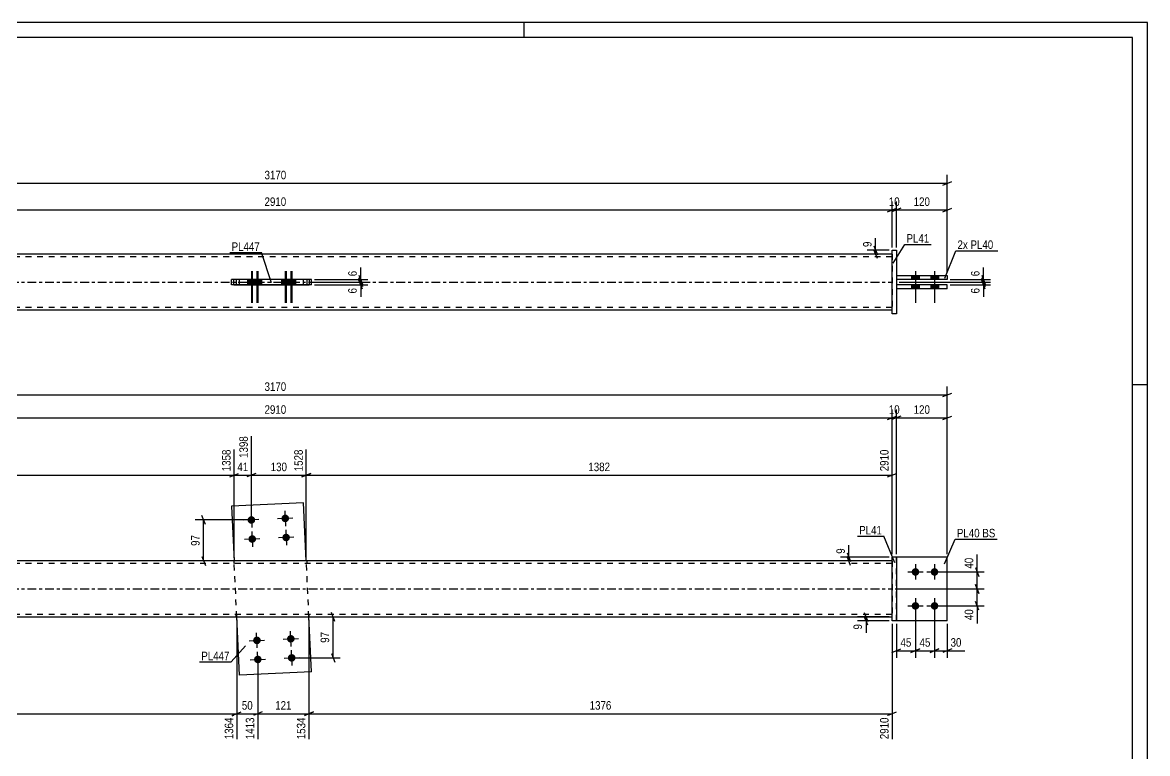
# Model space of a CAD drawing. Header units: millimetres. Extents: x 0 to 594, y 0 to 420.
# Drawn here: x 214.9 to 594, y 173.8 to 420 of the extents above; entities that cross this region are included whole.
import ezdxf

# ---------------------------------------------------------------- set-up
doc = ezdxf.new("R2010")
doc.units = ezdxf.units.MM
doc.linetypes.add('DXK_LINE_DOT2', pattern=[3.9198, 1.9599, -1.9599])
doc.linetypes.add('DXK_LINE_DOT3', pattern=[5.9187, 2.979, -0.9799, 0.9799, -0.9799])
doc.styles.add('Arial Narrow', font='ARIALN.TTF', dxfattribs={"height": 0.2})

# ---------------------------------------------------------------- blocks, each defined once
blk = doc.blocks.new('Unknown-582682602-1128')
at = {"color": 5, "linetype": 'Continuous'}
for p, q in [((594, 420), (0, 420)), ((384, 415), (384, 420)), ((594, 0), (594, 420)), ((589, 415), (5, 415)), ((589, 5), (589, 415)), ((594, 298), (589, 298))]:
    blk.add_line(p, q, dxfattribs=at)
blk = doc.blocks.new('Bolt-582682602-1978 - 1949')
at = {"linetype": 'Continuous'}
for points in [[(515.8, 236.25, -1), (515.8, 233.68, -1)], [(522.23, 236.25, -1), (522.23, 233.68, -1)], [(515.8, 224.82, -1), (515.8, 222.25, -1)], [(522.23, 224.82, -1), (522.23, 222.25, -1)]]:
    blk.add_hatch(color=1, dxfattribs=at).paths.add_polyline_path(points)
at = {"color": 1, "linetype": 'Continuous'}
for p, q in [((515.8, 237.54), (515.8, 232.39)), ((522.23, 237.54), (522.23, 232.39)), ((513.23, 234.96), (518.37, 234.96)), ((519.66, 234.96), (524.8, 234.96)), ((515.8, 226.11), (515.8, 220.96)), ((522.23, 226.11), (522.23, 220.96)), ((513.23, 223.54), (518.37, 223.54)), ((519.66, 223.54), (524.8, 223.54))]:
    blk.add_line(p, q, dxfattribs=at)
blk = doc.blocks.new('Part-582682602-1956 - 1949')
at = {"color": 7, "linetype": 'DXK_LINE_DOT2'}
for p, q in [((526.52, 239.96), (509.37, 239.96)), ((509.37, 218.54), (509.37, 239.96)), ((526.52, 218.54), (526.52, 239.96)), ((526.52, 218.54), (509.37, 218.54))]:
    blk.add_line(p, q, dxfattribs=at)
blk = doc.blocks.new('Part-582682602-1957 - 1949')
at = {"color": 2, "linetype": 'Continuous'}
for p, q in [((509.37, 239.96), (507.94, 239.96)), ((507.94, 218.54), (507.94, 239.96)), ((509.37, 239.96), (509.37, 218.54)), ((509.37, 218.54), (507.94, 218.54))]:
    blk.add_line(p, q, dxfattribs=at)
blk = doc.blocks.new('Part-582682602-1977 - 1949')
at = {"color": 2, "linetype": 'Continuous'}
for p, q in [((309.63, 258.29), (285.37, 257.17)), ((310.54, 238.68), (309.63, 258.29)), ((285.37, 257.17), (286.22, 238.68)), ((288, 200.21), (287.09, 219.82)), ((312.26, 201.33), (311.41, 219.82)), ((312.26, 201.33), (288, 200.21))]:
    blk.add_line(p, q, dxfattribs=at)
at = {"color": 7, "linetype": 'DXK_LINE_DOT2'}
for p, q in [((287.09, 219.82), (286.22, 238.68)), ((311.41, 219.82), (310.54, 238.68))]:
    blk.add_line(p, q, dxfattribs=at)
blk = doc.blocks.new('Bolt-582682602-1980 - 1949')
at = {"linetype": 'Continuous'}
for points in [[(304.72, 253.06, -1), (302.15, 252.94, -1)], [(293.31, 252.53, -1), (290.74, 252.41, -1)], [(293.6, 246.11, -1), (291.03, 245.99, -1)], [(305.02, 246.63, -1), (302.45, 246.51, -1)]]:
    blk.add_hatch(color=1, dxfattribs=at).paths.add_polyline_path(points)
at = {"color": 1, "linetype": 'Continuous'}
for p, q in [((291.9, 255.04), (292.14, 249.9)), ((303.32, 255.56), (303.56, 250.43)), ((294.59, 252.59), (289.45, 252.35)), ((306.01, 253.11), (300.87, 252.88)), ((292.2, 248.62), (292.44, 243.48)), ((306.3, 246.69), (301.17, 246.46)), ((303.62, 249.14), (303.85, 244.01)), ((294.89, 246.17), (289.75, 245.93))]:
    blk.add_line(p, q, dxfattribs=at)
blk = doc.blocks.new('Bolt-582682602-1981 - 1949')
at = {"linetype": 'Continuous'}
for points in [[(292.61, 211.87, -1), (295.18, 211.98, -1)], [(304.03, 212.39, -1), (306.6, 212.51, -1)], [(292.91, 205.44, -1), (295.48, 205.56, -1)], [(304.32, 205.97, -1), (306.89, 206.09, -1)]]:
    blk.add_hatch(color=1, dxfattribs=at).paths.add_polyline_path(points)
at = {"color": 1, "linetype": 'Continuous'}
for p, q in [((294.01, 209.36), (293.78, 214.49)), ((302.74, 212.33), (307.88, 212.57)), ((305.43, 209.88), (305.19, 215.02)), ((291.33, 211.81), (296.46, 212.04)), ((305.73, 203.46), (305.49, 208.6)), ((291.62, 205.38), (296.76, 205.62)), ((294.31, 202.93), (294.07, 208.07)), ((303.04, 205.91), (308.18, 206.15))]:
    blk.add_line(p, q, dxfattribs=at)
blk = doc.blocks.new('Part-582682602-1992 - 1949')
at = {"color": 2, "linetype": 'Continuous'}
for p, q in [((526.52, 239.96), (509.37, 239.96)), ((526.52, 218.54), (526.52, 239.96)), ((526.52, 218.54), (509.37, 218.54))]:
    blk.add_line(p, q, dxfattribs=at)
at = {"color": 7, "linetype": 'DXK_LINE_DOT2'}
blk.add_line((509.37, 218.54), (509.37, 239.96), dxfattribs=at)
blk = doc.blocks.new('Part-582682602-1997 - 1949')
at = {"color": 2, "linetype": 'Continuous'}
for p, q in [((507.94, 238.68), (92.28, 238.68)), ((92.28, 219.82), (507.94, 219.82))]:
    blk.add_line(p, q, dxfattribs=at)
at = {"color": 7, "linetype": 'DXK_LINE_DOT2'}
for p, q in [((507.94, 237.82), (92.28, 237.82)), ((286.08, 238.68), (286.08, 237.82)), ((310.72, 238.68), (310.72, 237.82)), ((507.94, 238.68), (507.94, 219.82)), ((507.94, 220.68), (92.28, 220.68)), ((286.91, 219.82), (286.91, 220.68)), ((311.55, 219.82), (311.55, 220.68))]:
    blk.add_line(p, q, dxfattribs=at)
at = {"color": 7, "linetype": 'DXK_LINE_DOT3'}
blk.add_line((92.28, 229.25), (507.94, 229.25), dxfattribs=at)
blk = doc.blocks.new('Bolt-582682602-2431 - 2424')
at = {"linetype": 'Continuous'}
for points in [[(517.09, 334.85), (514.52, 334.85), (514.52, 333.42), (517.09, 333.42)], [(517.09, 334.85), (514.52, 334.85), (514.52, 333.42), (517.09, 333.42)], [(523.52, 334.85), (520.94, 334.85), (520.94, 333.42), (523.52, 333.42)], [(523.52, 334.85), (520.94, 334.85), (520.94, 333.42), (523.52, 333.42)], [(517.09, 331.71), (514.52, 331.71), (514.52, 330.28), (517.09, 330.28)], [(517.09, 331.71), (514.52, 331.71), (514.52, 330.28), (517.09, 330.28)], [(523.52, 331.71), (520.94, 331.71), (520.94, 330.28), (523.52, 330.28)], [(523.52, 331.71), (520.94, 331.71), (520.94, 330.28), (523.52, 330.28)]]:
    blk.add_hatch(color=1, dxfattribs=at).paths.add_polyline_path(points)
at = {"color": 1, "linetype": 'Continuous'}
for p, q in [((514.52, 334.85), (514.52, 333.42)), ((514.52, 334.85), (514.52, 333.42)), ((515.8, 336.28), (515.8, 325.56)), ((515.8, 336.28), (515.8, 325.56)), ((517.09, 334.85), (517.09, 333.42)), ((517.09, 334.85), (517.09, 333.42)), ((520.94, 334.85), (520.94, 333.42)), ((520.94, 334.85), (520.94, 333.42)), ((522.23, 336.28), (522.23, 325.56)), ((522.23, 336.28), (522.23, 325.56)), ((523.52, 334.85), (523.52, 333.42)), ((523.52, 334.85), (523.52, 333.42)), ((514.52, 331.71), (514.52, 330.28)), ((514.52, 331.71), (514.52, 330.28)), ((517.09, 331.71), (517.09, 330.28)), ((517.09, 331.71), (517.09, 330.28)), ((520.94, 331.71), (520.94, 330.28)), ((520.94, 331.71), (520.94, 330.28)), ((523.52, 331.71), (523.52, 330.28)), ((523.52, 331.71), (523.52, 330.28))]:
    blk.add_line(p, q, dxfattribs=at)
blk = doc.blocks.new('Part-582682602-2437 - 2424')
at = {"color": 2, "linetype": 'Continuous'}
for p, q in [((285.37, 331.71), (285.37, 333.42)), ((310.72, 333.42), (285.37, 333.42)), ((310.72, 331.71), (285.37, 331.71)), ((309.63, 331.71), (309.63, 333.42))]:
    blk.add_line(p, q, dxfattribs=at)
at = {"color": 7, "linetype": 'DXK_LINE_DOT2'}
for p, q in [((288, 331.71), (288, 333.42)), ((312.26, 333.42), (310.72, 333.42)), ((312.26, 331.71), (310.72, 331.71)), ((312.26, 331.71), (312.26, 333.42))]:
    blk.add_line(p, q, dxfattribs=at)
blk = doc.blocks.new('Part-582682602-2452 - 2424')
at = {"color": 2, "linetype": 'Continuous'}
for p, q in [((509.37, 334.85), (526.52, 334.85)), ((509.37, 334.85), (509.37, 333.42)), ((526.52, 334.85), (526.52, 333.42)), ((526.52, 333.42), (509.37, 333.42))]:
    blk.add_line(p, q, dxfattribs=at)
blk = doc.blocks.new('Part-582682602-2457 - 2424')
at = {"color": 2, "linetype": 'Continuous'}
for p, q in [((526.52, 331.71), (509.37, 331.71)), ((509.37, 331.71), (509.37, 330.28)), ((526.52, 330.28), (509.37, 330.28)), ((526.52, 330.28), (526.52, 331.71))]:
    blk.add_line(p, q, dxfattribs=at)
blk = doc.blocks.new('Part-582682602-2462 - 2424')
at = {"color": 2, "linetype": 'Continuous'}
for p, q in [((507.94, 341.99), (92.28, 341.99)), ((286.08, 333.42), (286.08, 333.56)), ((286.08, 333.56), (310.72, 333.56)), ((286.08, 331.56), (286.08, 331.71)), ((310.72, 331.56), (286.08, 331.56)), ((286.91, 333.56), (286.91, 333.42)), ((286.91, 331.56), (286.91, 331.71)), ((310.72, 333.56), (310.72, 331.56)), ((507.94, 323.13), (92.28, 323.13))]:
    blk.add_line(p, q, dxfattribs=at)
at = {"color": 7, "linetype": 'DXK_LINE_DOT2'}
for p, q in [((507.94, 341.99), (507.94, 323.13)), ((507.94, 341.13), (92.28, 341.13)), ((286.08, 331.56), (286.08, 333.42)), ((286.91, 333.42), (286.91, 331.56)), ((310.72, 333.56), (311.55, 333.56)), ((311.55, 331.56), (310.72, 331.56)), ((311.55, 333.56), (311.55, 331.56)), ((507.94, 323.99), (92.28, 323.99))]:
    blk.add_line(p, q, dxfattribs=at)
at = {"color": 7, "linetype": 'DXK_LINE_DOT3'}
blk.add_line((92.28, 332.56), (507.94, 332.56), dxfattribs=at)
blk = doc.blocks.new('Bolt-582682602-2468 - 2424')
at = {"linetype": 'Continuous'}
for points in [[(293.31, 333.42), (290.74, 333.42), (290.74, 331.71), (293.31, 331.71)], [(293.6, 333.42), (291.03, 333.42), (291.03, 331.71), (293.6, 331.71)], [(304.72, 333.42), (302.15, 333.42), (302.15, 331.71), (304.72, 331.71)], [(305.02, 333.42), (302.45, 333.42), (302.45, 331.71), (305.02, 331.71)]]:
    blk.add_hatch(color=1, dxfattribs=at).paths.add_polyline_path(points)
at = {"color": 1, "linetype": 'Continuous'}
for p, q in [((292.02, 336.28), (292.02, 325.56)), ((292.32, 336.28), (292.32, 325.56)), ((303.44, 336.28), (303.44, 325.56)), ((303.74, 336.28), (303.74, 325.56)), ((290.74, 333.42), (290.74, 331.71)), ((291.03, 333.42), (291.03, 331.71)), ((293.31, 333.42), (293.31, 331.71)), ((293.6, 333.42), (293.6, 331.71)), ((302.15, 333.42), (302.15, 331.71)), ((302.45, 333.42), (302.45, 331.71)), ((304.72, 333.42), (304.72, 331.71)), ((305.02, 333.42), (305.02, 331.71))]:
    blk.add_line(p, q, dxfattribs=at)
blk = doc.blocks.new('Bolt-582682602-2469 - 2424')
at = {"linetype": 'Continuous'}
for points in [[(292.61, 331.71), (295.18, 331.71), (295.18, 333.42), (292.61, 333.42)], [(292.91, 331.71), (295.48, 331.71), (295.48, 333.42), (292.91, 333.42)], [(304.03, 331.71), (306.6, 331.71), (306.6, 333.42), (304.03, 333.42)], [(304.32, 331.71), (306.89, 331.71), (306.89, 333.42), (304.32, 333.42)]]:
    blk.add_hatch(color=1, dxfattribs=at).paths.add_polyline_path(points)
at = {"color": 1, "linetype": 'Continuous'}
for p, q in [((293.89, 336.28), (293.89, 325.56)), ((294.19, 336.28), (294.19, 325.56)), ((305.31, 336.28), (305.31, 325.56)), ((305.61, 336.28), (305.61, 325.56)), ((292.61, 333.42), (292.61, 331.71)), ((292.91, 333.42), (292.91, 331.71)), ((295.18, 333.42), (295.18, 331.71)), ((295.48, 333.42), (295.48, 331.71)), ((304.03, 333.42), (304.03, 331.71)), ((304.32, 333.42), (304.32, 331.71)), ((306.6, 333.42), (306.6, 331.71)), ((306.89, 333.42), (306.89, 331.71))]:
    blk.add_line(p, q, dxfattribs=at)
blk = doc.blocks.new('Part-582682602-2475 - 2424')
at = {"color": 2, "linetype": 'Continuous'}
for p, q in [((507.94, 321.85), (507.94, 343.28)), ((507.94, 343.28), (509.37, 343.28)), ((509.37, 343.28), (509.37, 321.85)), ((509.37, 321.85), (507.94, 321.85))]:
    blk.add_line(p, q, dxfattribs=at)
blk = doc.blocks.new('StraightDimension-582682602-2144 - 1949')
at = {"color": 7, "linetype": 'Continuous'}
for p, q in [((320.17, 218.32), (318.97, 221.32)), ((312.41, 219.82), (321.97, 219.82)), ((319.57, 206.03), (319.57, 219.82)), ((306.61, 206.03), (321.97, 206.03)), ((318.97, 207.53), (320.17, 204.53))]:
    blk.add_line(p, q, dxfattribs=at)
at = {"color": 0}
blk.add_wipeout([(318.82, 215.35), (314.62, 215.35), (314.62, 210.5), (318.82, 210.5)], dxfattribs=at)
at = {"color": 3, "style": 'Arial Narrow'}
blk.add_text('97', height=2.863, rotation=90.0002, dxfattribs=at).set_placement((318.22, 211.1))
blk = doc.blocks.new('StraightDimension-582682602-2021 - 1949')
at = {"color": 7, "linetype": 'Continuous'}
for p, q in [((507.94, 240.96), (507.94, 289.73)), ((509.37, 240.96), (509.37, 289.73)), ((506.44, 286.28), (509.44, 287.48)), ((510.87, 287.48), (507.87, 286.28)), ((507.94, 286.88), (509.37, 286.88))]:
    blk.add_line(p, q, dxfattribs=at)
at = {"color": 0}
blk.add_wipeout([(511.09, 287.63), (511.09, 291.83), (506.23, 291.83), (506.23, 287.63)], dxfattribs=at)
at = {"color": 3, "style": 'Arial Narrow'}
blk.add_text('10', height=2.863, dxfattribs=at).set_placement((506.83, 288.23))
blk = doc.blocks.new('StraightDimension-582682602-2094 - 1949')
at = {"color": 7, "linetype": 'Continuous'}
for p, q in [((291.02, 252.47), (273.09, 252.47)), ((276.54, 250.97), (275.34, 253.97)), ((275.94, 238.68), (275.94, 252.47)), ((275.34, 240.18), (276.54, 237.18)), ((285.22, 238.68), (273.09, 238.68))]:
    blk.add_line(p, q, dxfattribs=at)
at = {"color": 0}
blk.add_wipeout([(275.19, 248), (270.99, 248), (270.99, 243.15), (275.19, 243.15)], dxfattribs=at)
at = {"color": 3, "style": 'Arial Narrow'}
blk.add_text('97', height=2.863, rotation=90.0002, dxfattribs=at).set_placement((274.59, 243.75))
blk = doc.blocks.new('StraightDimension-582682602-2181 - 1949')
at = {"color": 7, "linetype": 'Continuous'}
for p, q in [((522.23, 222.54), (522.23, 206.05)), ((526.52, 217.54), (526.52, 206.05)), ((520.73, 207.85), (523.73, 209.05)), ((528.02, 209.05), (525.02, 207.85)), ((522.23, 208.45), (526.52, 208.45))]:
    blk.add_line(p, q, dxfattribs=at)
at = {"color": 0}
blk.add_wipeout([(531.9, 209.2), (531.9, 213.4), (527.04, 213.4), (527.04, 209.2)], dxfattribs=at)
at = {"color": 7, "linetype": 'Continuous'}
blk.add_line((526.52, 208.45), (532.42, 208.45), dxfattribs=at)
blk.add_line((526.52, 208.45), (532.42, 208.45), dxfattribs=at)
at = {"color": 3, "style": 'Arial Narrow'}
blk.add_text('30', height=2.863, dxfattribs=at).set_placement((527.64, 209.8))
blk = doc.blocks.new('StraightDimension-582682602-2130 - 1949')
at = {"color": 7, "linetype": 'Continuous'}
for p, q in [((536.01, 236.46), (537.21, 233.46)), ((523.23, 234.96), (539.01, 234.96)), ((536.61, 229.25), (536.61, 234.96)), ((508.94, 229.25), (539.01, 229.25)), ((537.21, 227.75), (536.01, 230.75))]:
    blk.add_line(p, q, dxfattribs=at)
at = {"color": 0}
blk.add_wipeout([(535.86, 240.35), (531.66, 240.35), (531.66, 235.49), (535.86, 235.49)], dxfattribs=at)
at = {"color": 7, "linetype": 'Continuous'}
blk.add_line((536.61, 234.96), (536.61, 240.87), dxfattribs=at)
blk.add_line((536.61, 234.96), (536.61, 240.87), dxfattribs=at)
at = {"color": 3, "style": 'Arial Narrow'}
blk.add_text('40', height=2.863, rotation=90.0002, dxfattribs=at).set_placement((535.26, 236.09))
blk = doc.blocks.new('StraightDimension-582682602-2325 - 1949')
at = {"color": 7, "linetype": 'Continuous'}
for p, q in [((286.22, 239.68), (286.22, 276.18)), ((92.28, 239.68), (92.28, 270.7)), ((93.78, 268.17), (90.78, 266.97)), ((92.28, 267.57), (286.22, 267.57)), ((284.72, 266.97), (287.72, 268.17))]:
    blk.add_line(p, q, dxfattribs=at)
at = {"color": 0, "linetype": 'Continuous'}
for points in [[(285.62, 276.78), (281.42, 276.78), (281.42, 268.27), (285.62, 268.27)], [(91.68, 271.3), (87.48, 271.3), (87.48, 268.27), (91.68, 268.27)]]:
    blk.add_wipeout(points, dxfattribs=at)
at = {"color": 0}
blk.add_wipeout([(193.51, 268.32), (193.51, 272.52), (185, 272.52), (185, 268.32)], dxfattribs=at)
at = {"color": 3, "linetype": 'Continuous', "style": 'Arial Narrow'}
for s, height, p in [('1358', 2.863, (285.02, 268.87)), ('0', 2.86, (91.08, 268.87))]:
    blk.add_text(s, height=height, rotation=90.0002, dxfattribs=at).set_placement(p)
at = {"color": 3, "style": 'Arial Narrow'}
blk.add_text('1358', height=2.863, dxfattribs=at).set_placement((185.6, 268.92))
blk = doc.blocks.new('StraightDimension-582682602-1999 - 1949')
at = {"color": 7, "linetype": 'Continuous'}
for p, q in [((509.37, 240.96), (509.37, 289.73)), ((526.52, 240.96), (526.52, 289.73)), ((510.87, 287.48), (507.87, 286.28)), ((509.37, 286.88), (526.52, 286.88)), ((525.02, 286.28), (528.02, 287.48))]:
    blk.add_line(p, q, dxfattribs=at)
at = {"color": 0}
blk.add_wipeout([(521.29, 287.63), (521.29, 291.83), (514.6, 291.83), (514.6, 287.63)], dxfattribs=at)
at = {"color": 3, "style": 'Arial Narrow'}
blk.add_text('120', height=2.863, dxfattribs=at).set_placement((515.2, 288.23))
blk = doc.blocks.new('StraightDimension-582682602-2038 - 1949')
at = {"color": 7, "linetype": 'Continuous'}
for p, q in [((507.94, 240.96), (507.94, 289.73)), ((92.28, 286.88), (507.94, 286.88)), ((506.44, 286.28), (509.44, 287.48))]:
    blk.add_line(p, q, dxfattribs=at)
at = {"color": 0}
blk.add_wipeout([(304.37, 287.63), (304.37, 291.83), (295.86, 291.83), (295.86, 287.63)], dxfattribs=at)
at = {"color": 3, "style": 'Arial Narrow'}
blk.add_text('2910', height=2.863, dxfattribs=at).set_placement((296.46, 288.23))
blk = doc.blocks.new('StraightDimension-582682602-2087 - 1949')
at = {"color": 7, "linetype": 'Continuous'}
for p, q in [((506.94, 239.96), (490.52, 239.96)), ((492.77, 241.46), (493.97, 238.46)), ((493.97, 237.18), (492.77, 240.18)), ((493.37, 238.68), (493.37, 239.96)), ((506.94, 238.68), (490.52, 238.68))]:
    blk.add_line(p, q, dxfattribs=at)
at = {"color": 0}
blk.add_wipeout([(492.62, 243.52), (488.42, 243.52), (488.42, 240.49), (492.62, 240.49)], dxfattribs=at)
at = {"color": 7, "linetype": 'Continuous'}
blk.add_line((493.37, 239.96), (493.37, 244.04), dxfattribs=at)
blk.add_line((493.37, 239.96), (493.37, 244.04), dxfattribs=at)
at = {"color": 3, "style": 'Arial Narrow'}
blk.add_text('9', height=2.86, rotation=90.0002, dxfattribs=at).set_placement((492.02, 241.09))
blk = doc.blocks.new('StraightDimension-582682602-2115 - 1949')
at = {"color": 7, "linetype": 'Continuous'}
for p, q in [((508.94, 229.25), (539.01, 229.25)), ((536.01, 230.75), (537.21, 227.75)), ((536.61, 223.54), (536.61, 229.25)), ((537.21, 222.04), (536.01, 225.04)), ((523.23, 223.54), (539.01, 223.54))]:
    blk.add_line(p, q, dxfattribs=at)
at = {"color": 0}
blk.add_wipeout([(535.86, 223.01), (531.66, 223.01), (531.66, 218.15), (535.86, 218.15)], dxfattribs=at)
at = {"color": 7, "linetype": 'Continuous'}
blk.add_line((536.61, 223.54), (536.61, 217.63), dxfattribs=at)
blk.add_line((536.61, 223.54), (536.61, 217.63), dxfattribs=at)
at = {"color": 3, "style": 'Arial Narrow'}
blk.add_text('40', height=2.863, rotation=90.0002, dxfattribs=at).set_placement((535.26, 218.75))
blk = doc.blocks.new('StraightDimension-582682602-2283 - 1949')
at = {"color": 7, "linetype": 'Continuous'}
for p, q in [((92.28, 217.54), (92.28, 184.11)), ((287.09, 218.82), (287.09, 178.63)), ((93.78, 187.84), (90.78, 186.64)), ((92.28, 187.24), (287.09, 187.24)), ((285.59, 186.64), (288.59, 187.84))]:
    blk.add_line(p, q, dxfattribs=at)
at = {"color": 0}
blk.add_wipeout([(193.94, 187.99), (193.94, 192.19), (185.43, 192.19), (185.43, 187.99)], dxfattribs=at)
at = {"color": 0, "linetype": 'Continuous'}
for points in [[(91.68, 186.54), (87.48, 186.54), (87.48, 183.51), (91.68, 183.51)], [(286.49, 186.54), (282.29, 186.54), (282.29, 178.03), (286.49, 178.03)]]:
    blk.add_wipeout(points, dxfattribs=at)
at = {"color": 3, "style": 'Arial Narrow'}
blk.add_text('1364', height=2.863, dxfattribs=at).set_placement((186.03, 188.59))
at = {"color": 3, "linetype": 'Continuous', "style": 'Arial Narrow'}
for s, height, p in [('0', 2.86, (91.08, 184.11)), ('1364', 2.863, (285.89, 178.63))]:
    blk.add_text(s, height=height, rotation=90.0002, dxfattribs=at).set_placement(p)
blk = doc.blocks.new('StraightDimension-582682602-2155 - 1949')
at = {"color": 7, "linetype": 'Continuous'}
for p, q in [((515.8, 222.54), (515.8, 206.05)), ((509.37, 217.54), (509.37, 206.05)), ((507.87, 207.85), (510.87, 209.05)), ((517.3, 209.05), (514.3, 207.85)), ((509.37, 208.45), (515.8, 208.45))]:
    blk.add_line(p, q, dxfattribs=at)
at = {"color": 0}
blk.add_wipeout([(515.01, 209.2), (515.01, 213.4), (510.16, 213.4), (510.16, 209.2)], dxfattribs=at)
at = {"color": 3, "style": 'Arial Narrow'}
blk.add_text('45', height=2.863, dxfattribs=at).set_placement((510.76, 209.8))
blk = doc.blocks.new('StraightDimension-582682602-2171 - 1949')
at = {"color": 7, "linetype": 'Continuous'}
for p, q in [((515.8, 222.54), (515.8, 206.05)), ((522.23, 222.54), (522.23, 206.05)), ((514.3, 207.85), (517.3, 209.05)), ((523.73, 209.05), (520.73, 207.85)), ((515.8, 208.45), (522.23, 208.45))]:
    blk.add_line(p, q, dxfattribs=at)
at = {"color": 0}
blk.add_wipeout([(521.44, 209.2), (521.44, 213.4), (516.59, 213.4), (516.59, 209.2)], dxfattribs=at)
at = {"color": 3, "style": 'Arial Narrow'}
blk.add_text('45', height=2.863, dxfattribs=at).set_placement((517.19, 209.8))
blk = doc.blocks.new('StraightDimension-582682602-2259 - 1949')
at = {"color": 7, "linetype": 'Continuous'}
for p, q in [((311.41, 218.82), (311.41, 178.63)), ((294.19, 204.5), (294.19, 178.63)), ((295.69, 187.84), (292.69, 186.64)), ((294.19, 187.24), (311.41, 187.24)), ((309.91, 186.64), (312.91, 187.84))]:
    blk.add_line(p, q, dxfattribs=at)
at = {"color": 0}
blk.add_wipeout([(306.14, 187.99), (306.14, 192.19), (299.46, 192.19), (299.46, 187.99)], dxfattribs=at)
at = {"color": 3, "style": 'Arial Narrow'}
blk.add_text('121', height=2.863, dxfattribs=at).set_placement((300.06, 188.59))
at = {"color": 0, "linetype": 'Continuous'}
blk.add_wipeout([(310.81, 186.54), (306.61, 186.54), (306.61, 178.03), (310.81, 178.03)], dxfattribs=at)
at = {"color": 3, "linetype": 'Continuous', "style": 'Arial Narrow'}
blk.add_text('1534', height=2.863, rotation=90.0002, dxfattribs=at).set_placement((310.21, 178.63))
blk = doc.blocks.new('StraightDimension-582682602-2195 - 1949')
at = {"color": 7, "linetype": 'Continuous'}
for p, q in [((498.54, 221.32), (499.74, 218.32)), ((499.74, 217.04), (498.54, 220.04)), ((506.94, 219.82), (496.29, 219.82)), ((506.94, 218.54), (496.29, 218.54)), ((499.14, 218.54), (499.14, 219.82))]:
    blk.add_line(p, q, dxfattribs=at)
at = {"color": 0}
blk.add_wipeout([(498.39, 218.01), (494.19, 218.01), (494.19, 214.98), (498.39, 214.98)], dxfattribs=at)
at = {"color": 7, "linetype": 'Continuous'}
blk.add_line((499.14, 218.54), (499.14, 214.46), dxfattribs=at)
blk.add_line((499.14, 218.54), (499.14, 214.46), dxfattribs=at)
at = {"color": 3, "style": 'Arial Narrow'}
blk.add_text('9', height=2.86, rotation=90.0002, dxfattribs=at).set_placement((497.79, 215.58))
blk = doc.blocks.new('StraightDimension-582682602-2249 - 1949')
at = {"color": 7, "linetype": 'Continuous'}
for p, q in [((311.41, 218.82), (311.41, 178.63)), ((507.94, 217.54), (507.94, 178.63)), ((312.91, 187.84), (309.91, 186.64)), ((311.41, 187.24), (507.94, 187.24)), ((506.44, 186.64), (509.44, 187.84))]:
    blk.add_line(p, q, dxfattribs=at)
at = {"color": 0}
blk.add_wipeout([(413.93, 187.99), (413.93, 192.19), (405.42, 192.19), (405.42, 187.99)], dxfattribs=at)
at = {"color": 0, "linetype": 'Continuous'}
blk.add_wipeout([(507.34, 186.54), (503.14, 186.54), (503.14, 178.03), (507.34, 178.03)], dxfattribs=at)
at = {"color": 3, "style": 'Arial Narrow'}
blk.add_text('1376', height=2.863, dxfattribs=at).set_placement((406.02, 188.59))
at = {"color": 3, "linetype": 'Continuous', "style": 'Arial Narrow'}
blk.add_text('2910', height=2.863, rotation=90.0002, dxfattribs=at).set_placement((506.74, 178.63))
blk = doc.blocks.new('StraightDimension-582682602-2271 - 1949')
at = {"color": 7, "linetype": 'Continuous'}
for p, q in [((287.09, 218.82), (287.09, 178.63)), ((294.19, 204.5), (294.19, 178.63)), ((285.59, 186.64), (288.59, 187.84)), ((287.09, 187.24), (294.19, 187.24)), ((295.69, 187.84), (292.69, 186.64))]:
    blk.add_line(p, q, dxfattribs=at)
at = {"color": 0}
blk.add_wipeout([(293.07, 187.99), (293.07, 192.19), (288.21, 192.19), (288.21, 187.99)], dxfattribs=at)
at = {"color": 3, "style": 'Arial Narrow'}
blk.add_text('50', height=2.863, dxfattribs=at).set_placement((288.81, 188.59))
at = {"color": 0, "linetype": 'Continuous'}
blk.add_wipeout([(293.59, 186.54), (289.39, 186.54), (289.39, 178.03), (293.59, 178.03)], dxfattribs=at)
at = {"color": 3, "linetype": 'Continuous', "style": 'Arial Narrow'}
blk.add_text('1413', height=2.863, rotation=90.0002, dxfattribs=at).set_placement((292.99, 178.63))
blk = doc.blocks.new('StraightDimension-582682602-2339 - 1949')
at = {"color": 7, "linetype": 'Continuous'}
for p, q in [((292.02, 253.47), (292.02, 280.68)), ((286.22, 239.68), (286.22, 276.18)), ((284.72, 266.97), (287.72, 268.17)), ((286.22, 267.57), (292.02, 267.57)), ((293.52, 268.17), (290.52, 266.97))]:
    blk.add_line(p, q, dxfattribs=at)
at = {"color": 0}
blk.add_wipeout([(291.55, 268.32), (291.55, 272.52), (286.7, 272.52), (286.7, 268.32)], dxfattribs=at)
at = {"color": 0, "linetype": 'Continuous'}
blk.add_wipeout([(291.42, 281.28), (287.22, 281.28), (287.22, 272.77), (291.42, 272.77)], dxfattribs=at)
at = {"color": 3, "linetype": 'Continuous', "style": 'Arial Narrow'}
blk.add_text('1398', height=2.863, rotation=90.0002, dxfattribs=at).set_placement((290.82, 273.37))
at = {"color": 3, "style": 'Arial Narrow'}
blk.add_text('41', height=2.863, dxfattribs=at).set_placement((287.3, 268.92))
blk = doc.blocks.new('StraightDimension-582682602-2353 - 1949')
at = {"color": 7, "linetype": 'Continuous'}
for p, q in [((292.02, 253.47), (292.02, 280.68)), ((310.54, 239.68), (310.54, 276.18)), ((293.52, 268.17), (290.52, 266.97)), ((292.02, 267.57), (310.54, 267.57)), ((309.04, 266.97), (312.04, 268.17))]:
    blk.add_line(p, q, dxfattribs=at)
at = {"color": 0}
blk.add_wipeout([(304.62, 268.32), (304.62, 272.52), (297.94, 272.52), (297.94, 268.32)], dxfattribs=at)
at = {"color": 0, "linetype": 'Continuous'}
blk.add_wipeout([(309.94, 276.78), (305.74, 276.78), (305.74, 268.27), (309.94, 268.27)], dxfattribs=at)
at = {"color": 3, "linetype": 'Continuous', "style": 'Arial Narrow'}
blk.add_text('1528', height=2.863, rotation=90.0002, dxfattribs=at).set_placement((309.34, 268.87))
at = {"color": 3, "style": 'Arial Narrow'}
blk.add_text('130', height=2.863, dxfattribs=at).set_placement((298.54, 268.92))
blk = doc.blocks.new('StraightDimension-582682602-2367 - 1949')
at = {"color": 7, "linetype": 'Continuous'}
for p, q in [((310.54, 239.68), (310.54, 276.18)), ((507.94, 240.96), (507.94, 276.18)), ((312.04, 268.17), (309.04, 266.97)), ((310.54, 267.57), (507.94, 267.57)), ((506.44, 266.97), (509.44, 268.17))]:
    blk.add_line(p, q, dxfattribs=at)
at = {"color": 0, "linetype": 'Continuous'}
blk.add_wipeout([(507.34, 276.78), (503.14, 276.78), (503.14, 268.27), (507.34, 268.27)], dxfattribs=at)
at = {"color": 0}
blk.add_wipeout([(413.5, 268.32), (413.5, 272.52), (404.98, 272.52), (404.98, 268.32)], dxfattribs=at)
at = {"color": 3, "linetype": 'Continuous', "style": 'Arial Narrow'}
blk.add_text('2910', height=2.863, rotation=90.0002, dxfattribs=at).set_placement((506.74, 268.87))
at = {"color": 3, "style": 'Arial Narrow'}
blk.add_text('1382', height=2.863, dxfattribs=at).set_placement((405.58, 268.92))
blk = doc.blocks.new('StraightDimension-582682602-2380 - 1949')
at = {"color": 7, "linetype": 'Continuous'}
for p, q in [((526.52, 240.96), (526.52, 297.45)), ((73.71, 294.6), (526.52, 294.6)), ((525.02, 294), (528.02, 295.2))]:
    blk.add_line(p, q, dxfattribs=at)
at = {"color": 0}
blk.add_wipeout([(304.37, 295.35), (304.37, 299.55), (295.86, 299.55), (295.86, 295.35)], dxfattribs=at)
at = {"color": 3, "style": 'Arial Narrow'}
blk.add_text('3170', height=2.863, dxfattribs=at).set_placement((296.46, 295.95))
blk = doc.blocks.new('StraightDimension-582682602-2502 - 2424')
at = {"color": 7, "linetype": 'Continuous'}
for p, q in [((538.12, 334.06), (539.32, 331.06)), ((510.37, 332.56), (541.12, 332.56)), ((527.52, 331.71), (541.12, 331.71)), ((539.32, 330.21), (538.12, 333.21)), ((538.72, 331.71), (538.72, 332.56))]:
    blk.add_line(p, q, dxfattribs=at)
at = {"color": 0}
blk.add_wipeout([(537.97, 331.18), (533.77, 331.18), (533.77, 328.15), (537.97, 328.15)], dxfattribs=at)
at = {"color": 7, "linetype": 'Continuous'}
blk.add_line((538.72, 331.71), (538.72, 327.63), dxfattribs=at)
blk.add_line((538.72, 331.71), (538.72, 327.63), dxfattribs=at)
at = {"color": 3, "style": 'Arial Narrow'}
blk.add_text('6', height=2.86, rotation=90.0002, dxfattribs=at).set_placement((537.37, 328.75))
blk = doc.blocks.new('StraightDimension-582682602-2533 - 2424')
at = {"color": 7, "linetype": 'Continuous'}
for p, q in [((506.44, 356.29), (509.44, 357.49)), ((510.87, 357.49), (507.87, 356.29)), ((507.94, 344.28), (507.94, 359.74)), ((507.94, 356.89), (509.37, 356.89)), ((509.37, 344.28), (509.37, 359.74))]:
    blk.add_line(p, q, dxfattribs=at)
at = {"color": 0}
blk.add_wipeout([(511.09, 357.64), (511.09, 361.84), (506.23, 361.84), (506.23, 357.64)], dxfattribs=at)
at = {"color": 3, "style": 'Arial Narrow'}
blk.add_text('10', height=2.863, dxfattribs=at).set_placement((506.83, 358.24))
blk = doc.blocks.new('StraightDimension-582682602-2589 - 2424')
at = {"color": 7, "linetype": 'Continuous'}
for p, q in [((328.27, 334.06), (329.47, 331.06)), ((313.26, 332.56), (331.27, 332.56)), ((313.26, 331.71), (331.27, 331.71)), ((329.47, 330.21), (328.27, 333.21)), ((328.87, 331.71), (328.87, 332.56))]:
    blk.add_line(p, q, dxfattribs=at)
at = {"color": 0}
blk.add_wipeout([(328.12, 331.18), (323.92, 331.18), (323.92, 328.15), (328.12, 328.15)], dxfattribs=at)
at = {"color": 7, "linetype": 'Continuous'}
blk.add_line((328.87, 331.71), (328.87, 327.63), dxfattribs=at)
blk.add_line((328.87, 331.71), (328.87, 327.63), dxfattribs=at)
at = {"color": 3, "style": 'Arial Narrow'}
blk.add_text('6', height=2.86, rotation=90.0002, dxfattribs=at).set_placement((327.52, 328.75))
blk = doc.blocks.new('StraightDimension-582682602-2493 - 2424')
at = {"color": 7, "linetype": 'Continuous'}
for p, q in [((538.12, 334.92), (539.32, 331.92)), ((539.32, 331.06), (538.12, 334.06)), ((510.37, 332.56), (541.12, 332.56)), ((527.52, 333.42), (541.12, 333.42)), ((538.72, 332.56), (538.72, 333.42))]:
    blk.add_line(p, q, dxfattribs=at)
at = {"color": 0}
blk.add_wipeout([(537.97, 336.97), (533.77, 336.97), (533.77, 333.95), (537.97, 333.95)], dxfattribs=at)
at = {"color": 7, "linetype": 'Continuous'}
blk.add_line((538.72, 333.42), (538.72, 337.5), dxfattribs=at)
blk.add_line((538.72, 333.42), (538.72, 337.5), dxfattribs=at)
at = {"color": 3, "style": 'Arial Narrow'}
blk.add_text('6', height=2.86, rotation=90.0002, dxfattribs=at).set_placement((537.37, 334.55))
blk = doc.blocks.new('StraightDimension-582682602-2512 - 2424')
at = {"color": 7, "linetype": 'Continuous'}
for p, q in [((506.94, 343.28), (499.51, 343.28)), ((506.94, 341.99), (499.51, 341.99)), ((501.76, 344.78), (502.96, 341.78)), ((502.96, 340.49), (501.76, 343.49)), ((502.36, 341.99), (502.36, 343.28))]:
    blk.add_line(p, q, dxfattribs=at)
at = {"color": 0}
blk.add_wipeout([(501.61, 346.83), (497.41, 346.83), (497.41, 343.8), (501.61, 343.8)], dxfattribs=at)
at = {"color": 7, "linetype": 'Continuous'}
blk.add_line((502.36, 343.28), (502.36, 347.36), dxfattribs=at)
blk.add_line((502.36, 343.28), (502.36, 347.36), dxfattribs=at)
at = {"color": 3, "style": 'Arial Narrow'}
blk.add_text('9', height=2.86, rotation=90.0002, dxfattribs=at).set_placement((501.01, 344.4))
blk = doc.blocks.new('StraightDimension-582682602-2523 - 2424')
at = {"color": 7, "linetype": 'Continuous'}
for p, q in [((510.87, 357.49), (507.87, 356.29)), ((509.37, 344.28), (509.37, 359.74)), ((509.37, 356.89), (526.52, 356.89)), ((525.02, 356.29), (528.02, 357.49)), ((526.52, 335.85), (526.52, 359.74))]:
    blk.add_line(p, q, dxfattribs=at)
at = {"color": 0}
blk.add_wipeout([(521.29, 357.64), (521.29, 361.84), (514.6, 361.84), (514.6, 357.64)], dxfattribs=at)
at = {"color": 3, "style": 'Arial Narrow'}
blk.add_text('120', height=2.863, dxfattribs=at).set_placement((515.2, 358.24))
blk = doc.blocks.new('StraightDimension-582682602-2543 - 2424')
at = {"color": 7, "linetype": 'Continuous'}
for p, q in [((92.28, 356.89), (507.94, 356.89)), ((506.44, 356.29), (509.44, 357.49)), ((507.94, 344.28), (507.94, 359.74))]:
    blk.add_line(p, q, dxfattribs=at)
at = {"color": 0}
blk.add_wipeout([(304.37, 357.64), (304.37, 361.84), (295.86, 361.84), (295.86, 357.64)], dxfattribs=at)
at = {"color": 3, "style": 'Arial Narrow'}
blk.add_text('2910', height=2.863, dxfattribs=at).set_placement((296.46, 358.24))
blk = doc.blocks.new('StraightDimension-582682602-2574 - 2424')
at = {"color": 7, "linetype": 'Continuous'}
for p, q in [((526.52, 335.85), (526.52, 368.7)), ((73.71, 365.85), (526.52, 365.85)), ((525.02, 365.25), (528.02, 366.45))]:
    blk.add_line(p, q, dxfattribs=at)
at = {"color": 0}
blk.add_wipeout([(304.37, 366.6), (304.37, 370.8), (295.86, 370.8), (295.86, 366.6)], dxfattribs=at)
at = {"color": 3, "style": 'Arial Narrow'}
blk.add_text('3170', height=2.863, dxfattribs=at).set_placement((296.46, 367.2))
blk = doc.blocks.new('StraightDimension-582682602-2585 - 2424')
at = {"color": 7, "linetype": 'Continuous'}
for p, q in [((328.27, 334.92), (329.47, 331.92)), ((329.47, 331.06), (328.27, 334.06)), ((313.26, 333.42), (331.27, 333.42)), ((313.26, 332.56), (331.27, 332.56)), ((328.87, 332.56), (328.87, 333.42))]:
    blk.add_line(p, q, dxfattribs=at)
at = {"color": 0}
blk.add_wipeout([(328.12, 336.97), (323.92, 336.97), (323.92, 333.95), (328.12, 333.95)], dxfattribs=at)
at = {"color": 7, "linetype": 'Continuous'}
blk.add_line((328.87, 333.42), (328.87, 337.5), dxfattribs=at)
blk.add_line((328.87, 333.42), (328.87, 337.5), dxfattribs=at)
at = {"color": 3, "style": 'Arial Narrow'}
blk.add_text('6', height=2.86, rotation=90.0002, dxfattribs=at).set_placement((327.52, 334.55))
blk = doc.blocks.new('MarkSet-582682602-2415 - 1949')
at = {"color": 0}
blk.add_wipeout([(537.44, 246.62), (537.44, 249.62), (529.76, 249.62), (529.76, 246.62)], dxfattribs=at)
blk.add_wipeout([(537.44, 246.62), (537.44, 249.62), (529.76, 249.62), (529.76, 246.62)], dxfattribs=at)
at = {"color": 30, "linetype": 'Continuous'}
blk.add_line((525.58, 237.75), (529.16, 246.02), dxfattribs=at)
at = {"color": 0}
blk.add_wipeout([(542.72, 246.62), (542.72, 249.62), (538.34, 249.62), (538.34, 246.62)], dxfattribs=at)
blk.add_wipeout([(542.72, 246.62), (542.72, 249.62), (538.34, 249.62), (538.34, 246.62)], dxfattribs=at)
at = {"color": 30, "linetype": 'Continuous'}
blk.add_line((529.16, 246.02), (543.32, 246.02), dxfattribs=at)
at = {"color": 3, "style": 'Arial Narrow'}
for s, p in [('PL40', (529.76, 246.62)), ('BS', (538.34, 246.62))]:
    blk.add_text(s, height=2.863, dxfattribs=at).set_placement(p)
blk = doc.blocks.new('Mark-582682602-1973 - 1949')
at = {"color": 0}
blk.add_wipeout([(284.64, 205.25), (284.64, 208.25), (275.14, 208.25), (275.14, 205.25)], dxfattribs=at)
blk.add_wipeout([(284.64, 205.25), (284.64, 208.25), (275.14, 208.25), (275.14, 205.25)], dxfattribs=at)
at = {"color": 30, "linetype": 'Continuous'}
for p in [(290, 210.13), (274.54, 204.65)]:
    blk.add_line(p, (285.24, 204.65), dxfattribs=at)
at = {"color": 3, "style": 'Arial Narrow'}
blk.add_text('PL447', height=2.863, dxfattribs=at).set_placement((275.14, 205.25))
blk = doc.blocks.new('Mark-582682602-3765 - 1949')
at = {"color": 0}
blk.add_wipeout([(504.52, 247.59), (504.52, 250.59), (496.84, 250.59), (496.84, 247.59)], dxfattribs=at)
blk.add_wipeout([(504.52, 247.59), (504.52, 250.59), (496.84, 250.59), (496.84, 247.59)], dxfattribs=at)
at = {"color": 30, "linetype": 'Continuous'}
for p in [(496.24, 246.99), (508.84, 238.09)]:
    blk.add_line(p, (505.12, 246.99), dxfattribs=at)
at = {"color": 3, "style": 'Arial Narrow'}
blk.add_text('PL41', height=2.863, dxfattribs=at).set_placement((496.84, 247.59))
blk = doc.blocks.new('Mark-582682602-2433 - 2424')
at = {"color": 0}
blk.add_wipeout([(294.86, 343.1), (294.86, 346.1), (285.36, 346.1), (285.36, 343.1)], dxfattribs=at)
blk.add_wipeout([(294.86, 343.1), (294.86, 346.1), (285.36, 346.1), (285.36, 343.1)], dxfattribs=at)
at = {"color": 30, "linetype": 'Continuous'}
for p in [(284.76, 342.5), (298.84, 332.32)]:
    blk.add_line(p, (295.46, 342.5), dxfattribs=at)
at = {"color": 3, "style": 'Arial Narrow'}
blk.add_text('PL447', height=2.863, dxfattribs=at).set_placement((285.36, 343.1))
blk = doc.blocks.new('Mark-582682602-2471 - 2424')
at = {"color": 0}
blk.add_wipeout([(520.46, 345.86), (520.46, 348.86), (512.79, 348.86), (512.79, 345.86)], dxfattribs=at)
blk.add_wipeout([(520.46, 345.86), (520.46, 348.86), (512.79, 348.86), (512.79, 345.86)], dxfattribs=at)
at = {"color": 30, "linetype": 'Continuous'}
for p, q in [((508.27, 338.95), (512.19, 345.26)), ((512.19, 345.26), (521.06, 345.26))]:
    blk.add_line(p, q, dxfattribs=at)
at = {"color": 3, "style": 'Arial Narrow'}
blk.add_text('PL41', height=2.863, dxfattribs=at).set_placement((512.79, 345.86))
blk = doc.blocks.new('MarkSet-582682602-2665 - 2424')
at = {"color": 0}
blk.add_wipeout([(533.45, 343.75), (533.45, 346.75), (529.98, 346.75), (529.98, 343.75)], dxfattribs=at)
blk.add_wipeout([(533.45, 343.75), (533.45, 346.75), (529.98, 346.75), (529.98, 343.75)], dxfattribs=at)
at = {"color": 30, "linetype": 'Continuous'}
blk.add_line((525.75, 333.86), (529.38, 343.15), dxfattribs=at)
at = {"color": 0}
blk.add_wipeout([(542.03, 343.75), (542.03, 346.75), (534.35, 346.75), (534.35, 343.75)], dxfattribs=at)
blk.add_wipeout([(542.03, 343.75), (542.03, 346.75), (534.35, 346.75), (534.35, 343.75)], dxfattribs=at)
at = {"color": 30, "linetype": 'Continuous'}
blk.add_line((529.38, 343.15), (543.53, 343.15), dxfattribs=at)
at = {"color": 3, "style": 'Arial Narrow'}
for s, p in [('2x', (529.98, 343.75)), ('PL40', (534.35, 343.75))]:
    blk.add_text(s, height=2.863, dxfattribs=at).set_placement(p)

msp = doc.modelspace()

# ---------------------------------------------------------------- block references
for name in ['Unknown-582682602-1128', 'Part-582682602-2462 - 2424', 'Part-582682602-2475 - 2424', 'Bolt-582682602-2468 - 2424', 'Bolt-582682602-2469 - 2424', 'Part-582682602-2452 - 2424', 'Bolt-582682602-2431 - 2424', 'Part-582682602-2437 - 2424', 'Part-582682602-2457 - 2424', 'Part-582682602-1977 - 1949', 'Bolt-582682602-1980 - 1949', 'Part-582682602-1957 - 1949', 'Part-582682602-1956 - 1949', 'Part-582682602-1992 - 1949', 'Part-582682602-1997 - 1949', 'Bolt-582682602-1978 - 1949', 'Bolt-582682602-1981 - 1949']:
    msp.add_blockref(name, (0, 0))

# ---------------------------------------------------------------- next in the draw order: block references
for name in ['StraightDimension-582682602-2533 - 2424', 'StraightDimension-582682602-2589 - 2424', 'StraightDimension-582682602-2502 - 2424', 'StraightDimension-582682602-2021 - 1949', 'StraightDimension-582682602-2094 - 1949', 'StraightDimension-582682602-2144 - 1949', 'StraightDimension-582682602-2181 - 1949', 'StraightDimension-582682602-2283 - 1949']:
    msp.add_blockref(name, (0, 0))

# ---------------------------------------------------------------- next in the draw order: block references
for name in ['StraightDimension-582682602-2512 - 2424', 'StraightDimension-582682602-2493 - 2424', 'StraightDimension-582682602-2325 - 1949', 'StraightDimension-582682602-2130 - 1949', 'StraightDimension-582682602-2259 - 1949']:
    msp.add_blockref(name, (0, 0))

# ---------------------------------------------------------------- next in the draw order: block references
for name in ['StraightDimension-582682602-2523 - 2424', 'StraightDimension-582682602-1999 - 1949', 'StraightDimension-582682602-2115 - 1949', 'StraightDimension-582682602-2271 - 1949']:
    msp.add_blockref(name, (0, 0))

# ---------------------------------------------------------------- next in the draw order: block references
for name in ['StraightDimension-582682602-2543 - 2424', 'StraightDimension-582682602-2038 - 1949', 'StraightDimension-582682602-2155 - 1949', 'Mark-582682602-1973 - 1949']:
    msp.add_blockref(name, (0, 0))

# ---------------------------------------------------------------- next in the draw order: block references
for name in ['StraightDimension-582682602-2574 - 2424', 'StraightDimension-582682602-2339 - 1949', 'StraightDimension-582682602-2087 - 1949', 'StraightDimension-582682602-2195 - 1949', 'StraightDimension-582682602-2171 - 1949']:
    msp.add_blockref(name, (0, 0))

# ---------------------------------------------------------------- next in the draw order: block references
for name in ['Mark-582682602-2471 - 2424', 'Mark-582682602-2433 - 2424', 'MarkSet-582682602-2665 - 2424', 'StraightDimension-582682602-2585 - 2424', 'StraightDimension-582682602-2353 - 1949', 'StraightDimension-582682602-2249 - 1949']:
    msp.add_blockref(name, (0, 0))

# ---------------------------------------------------------------- next in the draw order: block references
msp.add_blockref('StraightDimension-582682602-2367 - 1949', (0, 0))

# ---------------------------------------------------------------- next in the draw order: block references
msp.add_blockref('StraightDimension-582682602-2380 - 1949', (0, 0))

# ---------------------------------------------------------------- next in the draw order: block references
for name in ['Mark-582682602-3765 - 1949', 'MarkSet-582682602-2415 - 1949']:
    msp.add_blockref(name, (0, 0))

doc.saveas('drawing.dxf')
